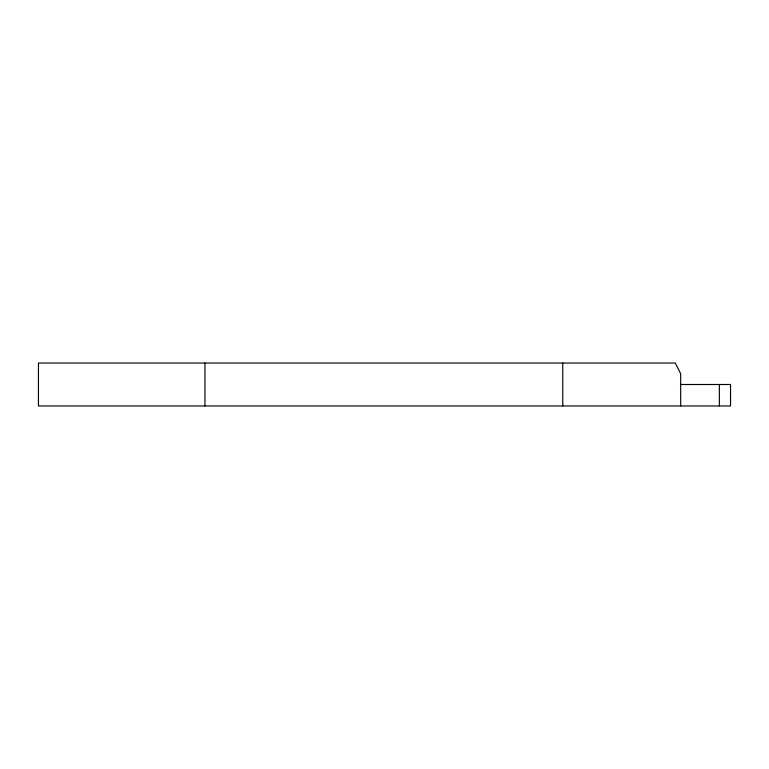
<?xml version="1.0" encoding="UTF-8"?>
<svg xmlns="http://www.w3.org/2000/svg" width="769" height="769" viewBox="0 0 769 769"><rect width="100%" height="100%" fill="white"/><g stroke="black" fill="none" stroke-linecap="round" stroke-linejoin="round"><path stroke-width="1.15" d="M680.459 384.5L730.55 384.5L730.55 405.965L38.45 405.965L38.45 363.035L675.317 363.035L680.69 373.763L680.69 405.965M719.361 384.5L719.361 405.965M562.754 363.035L562.754 405.965M204.958 363.035L204.958 405.965"/></g></svg>
